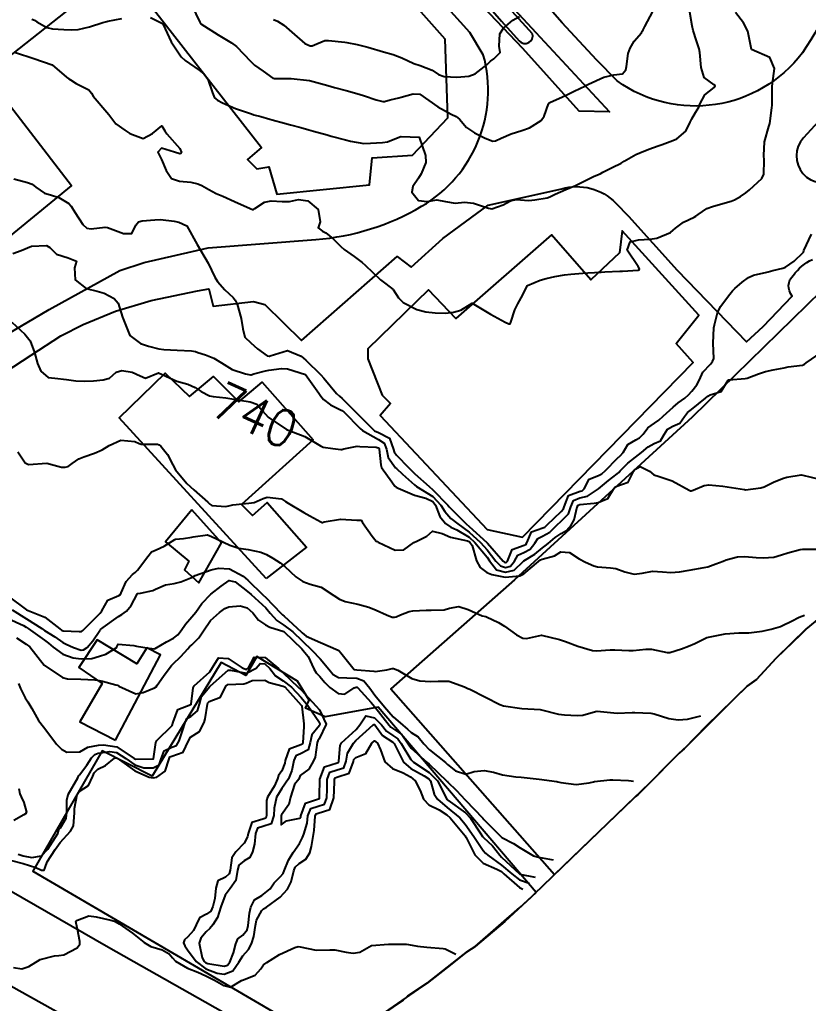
# Model space of a CAD drawing. Header units: metres. Extents: x 318500 to 325275, y 7408834 to 7428799.
# Drawn here: x 320942.9 to 321028.7, y 7414640.2 to 7414747.2 of the extents above; entities that cross this region are included whole.
import ezdxf
from ezdxf.enums import TextEntityAlignment as Align

# ---------------------------------------------------------------- set-up
doc = ezdxf.new("R2010")
doc.units = ezdxf.units.M
doc.header["$MEASUREMENT"] = 0
for name, color, linetype in [('Area', 45, 'Continuous'), ('Canteiro', 45, 'Continuous'), ('Cemitério', 206, 'Continuous'), ('Cotas', 45, 'Continuous'), ('Curvas de Nivel 1m', 11, 'Continuous'), ('Curvas de Nivel 5m', 15, 'Continuous'), ('Edificações', 30, 'Continuous'), ('Vias Primárias', 230, 'Continuous')]:
    doc.layers.add(name, color=color, linetype=linetype)
doc.styles.add('Style-STANDARD', font='STANDARD.shx')

msp = doc.modelspace()

# ---------------------------------------------------------------- linework, layer by layer
at = {"layer": 'Area'}
msp.add_lwpolyline([(321030.05, 7414682.29), (321028.41, 7414680.92), (321025.19, 7414677.78), (321023.05, 7414675.47), (321022.03, 7414674.73), (321017.58, 7414670.38), (321015.19, 7414667.91), (321014.66, 7414667.48), (321010.15, 7414662.91), (321009.86, 7414662.69), (321006.83, 7414659.8), (320998.85, 7414652.06), (320998.49, 7414651.74), (320995.67, 7414649.12), (320992.44, 7414646.4), (320991.36, 7414645.69), (320989.73, 7414644.39), (320987.24, 7414642.42), (320985.11, 7414641), (320984.61, 7414640.58), (320977.08, 7414635.44)], dxfattribs=at)
at = {"layer": 'Canteiro'}
msp.add_lwpolyline([(320998.68, 7414745.72), (320993.91, 7414751, 0.876414), (320992.66, 7414750.15), (320995.3, 7414747.09), (320997.25, 7414744.93, 0.790472), (320998.68, 7414745.72, -2.65688)], format="xyb", dxfattribs=at)
at = {"layer": 'Cemitério'}
for points in [[(321030.09, 7414717.71), (321016.04, 7414703.99), (320996.72, 7414686.31), (320983.28, 7414674.45), (321001.08, 7414654.23), (321005, 7414658.03), (321011.48, 7414664.25), (321014.35, 7414667.17), (321015.56, 7414668.29), (321020.99, 7414673.71), (321022.03, 7414674.73), (321023.05, 7414675.47), (321025.19, 7414677.78), (321027.93, 7414680.44), (321028.68, 7414681.14)], [(320999.07, 7414652.27), (320981.89, 7414672.43), (320976.13, 7414671.41), (320974, 7414672.35), (320974.4, 7414673.22), (320973.13, 7414675.27), (320968.71, 7414677.95), (320967.51, 7414675.9), (320964.82, 7414677.32), (320957.32, 7414664.94), (320951.88, 7414667.7), (320944.37, 7414654.6), (320977.08, 7414635.44), (320983.09, 7414639.54), (320987.24, 7414642.42), (320991.66, 7414645.89), (320992.44, 7414646.4), (320997.3, 7414650.64), (320999.07, 7414652.27)]]:
    msp.add_lwpolyline(points, dxfattribs=at)
at = {"layer": 'Curvas de Nivel 1m', "flags": 128}
for points, elevation in [([(320942.48, 7414743.66), (320944.47, 7414743.03), (320946.46, 7414742.34), (320948.02, 7414740.98), (320948.27, 7414740.8), (320948.44, 7414740.7), (320949.08, 7414740.31), (320950.43, 7414739.61), (320950.72, 7414739.25), (320950.9, 7414738.94), (320952.39, 7414737.19), (320952.61, 7414736.92), (320953.38, 7414735.91), (320954.36, 7414735.21), (320954.92, 7414734.88), (320956.35, 7414734.32), (320957.37, 7414734.85), (320958.38, 7414735.71), (320958.71, 7414735.17), (320958.91, 7414734.83), (320960.35, 7414733.22), (320960.53, 7414732.81), (320960.46, 7414732.69), (320960.34, 7414732.65), (320959.75, 7414732.82), (320958.35, 7414733.27), (320957.96, 7414732.85), (320958.33, 7414732.02), (320958.86, 7414730.83), (320959.43, 7414729.96), (320960.3, 7414729.69), (320961.55, 7414729.55), (320962.3, 7414729.38), (320962.72, 7414729.21), (320963.49, 7414728.77), (320964.28, 7414728.35), (320965, 7414728.03), (320966.27, 7414727.48), (320968, 7414726.71), (320968.26, 7414726.6), (320968.36, 7414726.61), (320968.51, 7414726.71), (320969.56, 7414727.4), (320970.27, 7414727.53), (320971.48, 7414727.45), (320972.27, 7414727.48), (320973.25, 7414727.67), (320974.27, 7414727.53), (320975.37, 7414726.61), (320975.59, 7414725.26), (320975.38, 7414724.61), (320975.87, 7414724.25), (320976.22, 7414724.06), (320977.03, 7414723.4), (320977.86, 7414722.58), (320978.21, 7414722.26), (320979.28, 7414721.47), (320980.18, 7414720.83), (320980.51, 7414720.54), (320982.16, 7414718.94), (320982.74, 7414718.51), (320983.54, 7414717.89), (320984.13, 7414716.97), (320984.61, 7414716.49), (320986.12, 7414715.71), (320987.1, 7414715.47), (320988.11, 7414715.35), (320989.23, 7414715.31), (320990.11, 7414715.41), (320990.89, 7414715.63), (320992.13, 7414716.39), (320994.11, 7414715.2), (320995.73, 7414714.34), (320996.1, 7414714.17), (320996.25, 7414714.17), (320996.35, 7414714.33), (320996.78, 7414715.66), (320997.1, 7414716.32), (320997.47, 7414716.98), (320998.15, 7414718.31), (320999.53, 7414718.92), (321000.16, 7414719.1), (321001.11, 7414719.32), (321002.17, 7414719.48), (321002.86, 7414719.55), (321004.17, 7414719.67), (321004.69, 7414719.71), (321006.17, 7414719.79), (321006.56, 7414719.81), (321008.18, 7414719.87), (321008.46, 7414719.88), (321010.18, 7414720.01), (321010.28, 7414720.04), (321010.31, 7414720.15), (321010.18, 7414720.39), (321009, 7414722.16), (321009.3, 7414723.08), (321010.22, 7414723.28), (321011.44, 7414723.35), (321012.22, 7414723.48), (321013.68, 7414724.1), (321014, 7414724.33), (321014.24, 7414724.55), (321015.1, 7414725.23), (321016.26, 7414725.77), (321016.45, 7414725.87), (321016.69, 7414726.06), (321017.63, 7414726.69), (321018.27, 7414726.93), (321019.14, 7414727.16), (321020.28, 7414727.51), (321020.64, 7414727.65), (321021.29, 7414728), (321021.89, 7414728.4), (321022.3, 7414728.74), (321023.61, 7414729.97), (321023.83, 7414730.45), (321023.89, 7414731.97), (321023.85, 7414732.46), (321023.91, 7414733.97), (321024.39, 7414735.62), (321024.49, 7414735.96), (321024.72, 7414737.65), (321024.74, 7414737.96), (321024.76, 7414739.65), (321024.75, 7414739.96), (321024.8, 7414740.31), (321025, 7414741.95), (321024.49, 7414743.13), (321022.5, 7414743.99), (321022.12, 7414745.99), (321021.62, 7414746.92), (321020.75, 7414748.01)], 737), ([(320944.24, 7414747.32), (320944.52, 7414747.18), (320944.78, 7414747.03), (320945.88, 7414746.38), (320946.51, 7414746.25), (320947.71, 7414746.18), (320948.51, 7414746.14), (320949.3, 7414746.18), (320950.52, 7414746.46), (320951.97, 7414746.93), (320952.39, 7414747.06), (320952.52, 7414747.09), (320954.04, 7414747.39)], 736), ([(320957.16, 7414747.49), (320958.46, 7414746.84), (320958.5, 7414746.81), (320958.53, 7414746.74), (320959.39, 7414744.83), (320960.48, 7414743.22), (320960.91, 7414742.81), (320962.46, 7414741.75), (320962.99, 7414741.32), (320963.37, 7414740.78), (320963.9, 7414739.29), (320964.11, 7414738.76), (320964.42, 7414738.49), (320964.97, 7414738.19), (320966.4, 7414737.57), (320968.12, 7414736.99), (320968.39, 7414736.91), (320969.15, 7414736.7), (320970.13, 7414736.43), (320970.39, 7414736.36), (320971.72, 7414735.99), (320972.38, 7414735.81), (320973.51, 7414735.5), (320974.38, 7414735.27), (320974.89, 7414735.13), (320976.37, 7414734.71), (320976.46, 7414734.68), (320976.8, 7414734.59), (320978.36, 7414734.18), (320978.9, 7414734.03), (320980.36, 7414733.77), (320981.08, 7414733.82), (320982.36, 7414733.9), (320982.92, 7414733.95), (320984.27, 7414734.49), (320984.37, 7414734.53), (320984.42, 7414734.54), (320986.37, 7414734.47), (320987.05, 7414732.46), (320987.08, 7414731.71), (320986.58, 7414730.47), (320986.31, 7414730.01), (320985.69, 7414729.09), (320985.57, 7414728.48), (320986.28, 7414727.59), (320987.25, 7414727.48), (320988.28, 7414727.65), (320989.24, 7414727.46), (320990.27, 7414727.28), (320991.28, 7414727.39), (320992.27, 7414727.27), (320993.9, 7414726.73), (320994.26, 7414726.68), (320995.51, 7414727.1), (320996.28, 7414727.54), (320996.91, 7414727.69), (320998.28, 7414727.59), (320998.94, 7414727.64), (321000.28, 7414727.87), (321000.59, 7414727.97), (321001.16, 7414728.27), (321002.3, 7414728.77), (321003.35, 7414729.19), (321004.3, 7414729.67), (321005.39, 7414730.21), (321006.03, 7414730.49), (321006.32, 7414730.64), (321007.34, 7414731.17), (321008.33, 7414731.65), (321008.66, 7414731.84), (321009.16, 7414732.16), (321009.92, 7414732.58), (321010.35, 7414732.77), (321011.33, 7414733.16), (321012.36, 7414733.53), (321012.79, 7414733.68), (321013.94, 7414734.1), (321014.37, 7414734.29), (321015.35, 7414735.11), (321015.84, 7414736.08), (321016, 7414736.47), (321016.41, 7414737.15), (321016.77, 7414737.71), (321016.9, 7414738.06), (321017.41, 7414739.08), (321018.45, 7414739.88), (321018.53, 7414739.95), (321018.56, 7414740.04), (321018.52, 7414740.11), (321018.45, 7414740.16), (321017.37, 7414740.97), (321017.02, 7414742.06), (321016.88, 7414743.68), (321016.8, 7414744.07), (321016.51, 7414744.94), (321016.15, 7414746.07), (321016.04, 7414746.57), (321015.8, 7414748.08)], 736), ([(320970.54, 7414747.28), (320970.95, 7414747.09), (320971.66, 7414746.66), (320972.52, 7414745.89), (320973.92, 7414744.64), (320974.5, 7414744.41), (320974.72, 7414744.41), (320975.24, 7414744.62), (320976.12, 7414744.99), (320976.51, 7414744.98), (320978.29, 7414744.79), (320978.5, 7414744.77), (320979.62, 7414744.56), (320980.5, 7414744.33), (320980.8, 7414744.24), (320982.49, 7414743.76), (320983.52, 7414743.47), (320984.48, 7414743.1), (320985.8, 7414742.48), (320986.47, 7414742.26), (320987.78, 7414741.76), (320988.46, 7414741.3), (320989.08, 7414741.05), (320990.46, 7414741.01), (320991.77, 7414741.09), (320992.46, 7414741.36), (320993.77, 7414742.37), (320994.12, 7414742.72), (320994.48, 7414742.97), (320995.18, 7414743.66), (320995.08, 7414744.35), (320995.15, 7414745.72), (320995.54, 7414746.34), (320996.54, 7414747.18), (320997.28, 7414747.59)], 734), ([(320942.29, 7414729.92), (320943.79, 7414729.53), (320944.28, 7414729.35), (320944.67, 7414729.02), (320945.62, 7414728.36), (320946.27, 7414728.2), (320947.19, 7414727.91), (320948.26, 7414727.23), (320948.52, 7414726.97), (320948.93, 7414726.29), (320949.8, 7414724.95), (320950.22, 7414724.58), (320950.69, 7414724.48), (320952.23, 7414724.68), (320952.49, 7414724.65), (320954.22, 7414724), (320955.13, 7414723.97), (320955.57, 7414724.88), (320955.84, 7414725.27), (320956.24, 7414725.37), (320957.61, 7414725.48), (320958.24, 7414725.51), (320959.71, 7414725.34), (320960.24, 7414725.23), (320961.1, 7414724.8), (320962.21, 7414722.79), (320963.42, 7414720.77), (320964.16, 7414719.22), (320964.44, 7414718.76), (320965.25, 7414717.85), (320966.13, 7414717.02), (320966.36, 7414716.73), (320966.57, 7414716.28), (320967.01, 7414714.72), (320967.18, 7414713.62), (320967.42, 7414712.72), (320968.06, 7414712.07), (320968.8, 7414711.44), (320969.84, 7414710.68), (320970.05, 7414710.65), (320970.08, 7414710.65), (320970.15, 7414710.68), (320972.06, 7414711.25), (320973.53, 7414710.64), (320974.04, 7414710.21), (320975.69, 7414708.6), (320976.01, 7414708.23), (320977.39, 7414706.58), (320977.69, 7414706.28), (320977.98, 7414706.04), (320979.49, 7414704.55), (320979.96, 7414704.06), (320981.52, 7414702.53), (320981.94, 7414702.32), (320983.14, 7414701.71), (320983.58, 7414700.5), (320983.64, 7414700.23), (320983.9, 7414699.86), (320985.24, 7414698.48), (320985.88, 7414697.85), (320987.46, 7414696.45), (320987.85, 7414696.09), (320989.5, 7414694.41), (320989.64, 7414694.23), (320989.83, 7414694.01), (320991.47, 7414692.39), (320991.81, 7414692.09), (320993.71, 7414690.36), (320993.78, 7414690.29), (320995.5, 7414688.33), (320995.63, 7414688.21), (320995.75, 7414688.18), (320995.87, 7414688.21), (320995.96, 7414688.33), (320996.49, 7414689.6), (320997.78, 7414690.06), (320997.96, 7414690.13), (320998.06, 7414690.31), (320998.58, 7414691.52), (320999.8, 7414691.95), (321000.04, 7414692.04), (321000.29, 7414692.27), (321001.82, 7414693.74), (321002.07, 7414694.01), (321002.14, 7414694.25), (321002.61, 7414695.48), (321003.86, 7414695.95), (321004.09, 7414696), (321004.31, 7414696.22), (321004.84, 7414697.25), (321005.88, 7414697.66), (321006.24, 7414697.84), (321006.61, 7414698.19), (321007.9, 7414699.52), (321008.24, 7414699.83), (321008.53, 7414700.16), (321009.05, 7414701.04), (321009.93, 7414701.52), (321010.34, 7414701.74), (321010.72, 7414702.14), (321011.23, 7414702.85), (321011.96, 7414703.33), (321012.41, 7414703.67), (321012.89, 7414704.11), (321013.98, 7414705.1), (321014.52, 7414705.55), (321015.26, 7414706.08), (321015.65, 7414706.42), (321016, 7414706.82), (321016.55, 7414707.52), (321016.86, 7414708.06), (321017.2, 7414708.88), (321018.05, 7414709.78), (321018.17, 7414709.91), (321018.26, 7414710.04), (321018.4, 7414710.38), (321018.32, 7414712.04), (321018.42, 7414713.71), (321018.48, 7414714.03), (321018.79, 7414715.36), (321019.12, 7414716.03), (321020.14, 7414717.38), (321020.42, 7414717.73), (321020.68, 7414718), (321021.47, 7414718.69), (321022.17, 7414719.21), (321022.71, 7414719.44), (321024.18, 7414719.79), (321024.31, 7414719.83), (321024.82, 7414719.95), (321025.91, 7414720.21), (321026.19, 7414720.32), (321027.13, 7414720.99), (321028.11, 7414721.91), (321028.15, 7414721.97), (321028.21, 7414722.15), (321029.02, 7414723.9)], 738), ([(320942.19, 7414721.79), (320943.08, 7414722.15), (320944.2, 7414722.6), (320945.86, 7414722.67), (320946.19, 7414722.45), (320946.93, 7414721.73), (320948.18, 7414721.33), (320949.1, 7414720.96), (320948.9, 7414720.23), (320948.95, 7414718.96), (320950.14, 7414717.99), (320951.35, 7414717.72), (320952.13, 7414717.48), (320953.21, 7414716.9), (320953.63, 7414716.41), (320954.1, 7414714.89), (320954.89, 7414712.88), (320956.06, 7414712.02), (320956.92, 7414711.72), (320958.06, 7414711.45), (320958.6, 7414711.37), (320960.05, 7414711.3), (320961.62, 7414711.23), (320962.05, 7414711.14), (320962.31, 7414711.04), (320963.13, 7414710.77), (320964.05, 7414710.43), (320964.88, 7414709.9), (320966.03, 7414709.2), (320967.47, 7414708.72), (320968.02, 7414708.61), (320968.11, 7414708.62), (320968.37, 7414708.7), (320969.66, 7414709.05), (320970.03, 7414709.1), (320971.4, 7414709.29), (320972.03, 7414709.27), (320974.02, 7414708.63), (320975.47, 7414706.61), (320975.68, 7414706.3), (320975.98, 7414705.93), (320976.73, 7414705.34), (320977.97, 7414704.73), (320978.19, 7414704.57), (320979.94, 7414702.76), (320980.2, 7414702.55), (320981.93, 7414701.58), (320982.57, 7414701.16), (320982.8, 7414700.51), (320983.01, 7414699.61), (320983.8, 7414698.49), (320983.89, 7414698.4), (320984.57, 7414697.79), (320985.86, 7414696.62), (320986.08, 7414696.47), (320987.84, 7414695.37), (320988.73, 7414694.43), (320989.14, 7414693.74), (320989.82, 7414692.98), (320990.57, 7414692.4), (320991.8, 7414691.48), (320993.03, 7414690.37), (320993.77, 7414689.55), (320994.71, 7414688.35), (320995.21, 7414687.81), (320995.74, 7414687.66), (320996.29, 7414687.78), (320996.73, 7414688.32), (320997.1, 7414688.98), (320997.76, 7414689.29), (320998.44, 7414689.63), (320998.95, 7414690.29), (320999.27, 7414690.81), (320999.79, 7414691.07), (321000.57, 7414691.5), (321001.34, 7414692.26), (321001.81, 7414692.69), (321002.59, 7414693.47), (321002.84, 7414694.24), (321003.13, 7414694.95), (321003.84, 7414695.22), (321004.67, 7414695.4), (321005.86, 7414696.2), (321006.94, 7414697.12), (321007.89, 7414697.85), (321008.07, 7414697.99), (321008.23, 7414698.17), (321009.05, 7414699.01), (321009.9, 7414699.65), (321010.53, 7414700.14), (321011.26, 7414700.79), (321011.93, 7414701.13), (321012.6, 7414701.44), (321012.99, 7414702.1), (321013.36, 7414702.68), (321013.95, 7414703.02), (321014.7, 7414703.34), (321015.2, 7414704.08), (321015.53, 7414704.52), (321015.98, 7414704.84), (321017.49, 7414706.05), (321017.74, 7414706.3), (321018, 7414706.44), (321019.22, 7414706.8), (321019.97, 7414708.01), (321019.99, 7414708.05), (321020.02, 7414708.06), (321021.8, 7414708.21), (321022.02, 7414708.26), (321023.28, 7414708.72), (321024.04, 7414708.96), (321024.84, 7414709.15), (321026.04, 7414709.38), (321026.49, 7414709.48), (321028.05, 7414709.66), (321028.24, 7414709.72), (321028.46, 7414709.9), (321030.06, 7414711.05)], 739), ([(320942.72, 7414700.22), (320943.53, 7414699.03), (320943.88, 7414698.85), (320945.88, 7414699), (320947.47, 7414698.57), (320947.88, 7414698.56), (320948.21, 7414698.64), (320948.62, 7414698.96), (320949.36, 7414699.48), (320949.89, 7414699.67), (320951.05, 7414700.08), (320951.91, 7414700.46), (320952.67, 7414700.91), (320953.92, 7414701.49), (320955.43, 7414701.36), (320955.91, 7414701.13), (320956.13, 7414701.08), (320957.91, 7414701.05), (320958.08, 7414701), (320958.26, 7414700.83), (320959, 7414699.92), (320959.59, 7414698.81), (320959.88, 7414698.26), (320961.09, 7414696.8), (320961.85, 7414696.08), (320963.4, 7414694.77), (320963.62, 7414694.55), (320963.83, 7414694.38), (320965.36, 7414694.28), (320965.83, 7414694.39), (320966.1, 7414694.45), (320967.83, 7414694.64), (320968.44, 7414694.7), (320969.39, 7414695.14), (320969.84, 7414695.29), (320971.38, 7414695.11), (320971.83, 7414694.84), (320972.11, 7414694.65), (320973.82, 7414693.63), (320974.47, 7414693.27), (320975.68, 7414692.6), (320975.81, 7414692.55), (320975.86, 7414692.55), (320976.04, 7414692.6), (320977.81, 7414692.89), (320979.57, 7414692.79), (320979.81, 7414692.8), (320980.04, 7414692.78), (320980.22, 7414692.54), (320981.27, 7414691.05), (320981.7, 7414690.52), (320981.78, 7414690.46), (320981.91, 7414690.39), (320983.77, 7414689.52), (320984.69, 7414689.56), (320985.78, 7414690.36), (320985.85, 7414690.4), (320986.04, 7414690.47), (320987.19, 7414691.05), (320987.8, 7414691.6), (320988.85, 7414691.36), (320989.79, 7414690.95), (320991.61, 7414690.56), (320991.78, 7414690.48), (320991.88, 7414690.39), (320992.12, 7414690.04), (320992.6, 7414688.38), (320993, 7414687.63), (320993.74, 7414687.1), (320994.25, 7414686.87), (320995.73, 7414686.61), (320997.3, 7414686.75), (320997.74, 7414686.95), (320999.33, 7414688.29), (320999.57, 7414688.47), (320999.75, 7414688.55), (321001.09, 7414688.93), (321001.77, 7414689.36), (321002.72, 7414689.29), (321003.76, 7414688.59), (321004.44, 7414688.22), (321005.35, 7414687.81), (321005.75, 7414687.72), (321007.18, 7414687.62), (321007.74, 7414687.52), (321008.72, 7414687.19), (321009.74, 7414686.91), (321010.62, 7414687.01), (321011.74, 7414687.23), (321012.81, 7414687.17), (321013.74, 7414687.1), (321014.66, 7414687.17), (321015.74, 7414687.37), (321017.34, 7414687.64), (321017.75, 7414687.72), (321018.62, 7414688.03), (321019.43, 7414688.34), (321019.76, 7414688.46), (321020.97, 7414688.79), (321021.76, 7414688.84), (321023.01, 7414688.73), (321023.76, 7414688.68), (321024.93, 7414688.77), (321025.77, 7414689.01), (321026.45, 7414689.24), (321027.78, 7414689.6), (321028.05, 7414689.63), (321029.78, 7414689.64)], 741), ([(320941.69, 7414684.53), (320943.67, 7414683.02), (320945.66, 7414682.25), (320947.31, 7414680.97), (320947.49, 7414680.83), (320947.64, 7414680.77), (320949.39, 7414680.68), (320949.65, 7414680.68), (320949.8, 7414680.79), (320949.93, 7414680.94), (320951.67, 7414682.67), (320951.85, 7414682.92), (320952.52, 7414684.08), (320953.7, 7414684.6), (320953.88, 7414684.71), (320953.97, 7414684.89), (320954.49, 7414686.11), (320955.2, 7414686.88), (320955.5, 7414687.1), (320955.73, 7414687.34), (320956.87, 7414688.85), (320957.26, 7414689.34), (320957.76, 7414689.58), (320958.65, 7414689.95), (320959.78, 7414690.68), (320959.87, 7414690.71), (320960.73, 7414690.8), (320961.63, 7414690.94), (320961.78, 7414690.98), (320963.36, 7414691.2), (320963.78, 7414691.03), (320964.33, 7414690.75), (320965.77, 7414690.06), (320966.75, 7414689.73), (320967.76, 7414689.61), (320969.13, 7414689.32), (320969.76, 7414689.07), (320970.47, 7414688.67), (320971.24, 7414688.15), (320971.74, 7414687.74), (320972.97, 7414686.64), (320973.72, 7414686.12), (320974.5, 7414685.84), (320975.71, 7414685.49), (320977.08, 7414684.58), (320977.69, 7414684.19), (320978.31, 7414683.95), (320979.69, 7414683.65), (320980.9, 7414683.31), (320981.68, 7414683.01), (320982.82, 7414682.5), (320983.43, 7414682.25), (320983.67, 7414682.24), (320983.86, 7414682.29), (320984.33, 7414682.48), (320985.28, 7414682.87), (320985.68, 7414682.92), (320987.14, 7414682.99), (320987.68, 7414682.99), (320989.07, 7414683.02), (320989.68, 7414683.22), (320990.68, 7414683.4), (320991.68, 7414683.07), (320993.22, 7414682.37), (320993.6, 7414682.3), (320993.67, 7414682.27), (320995, 7414681.67), (320995.66, 7414681.26), (320996.95, 7414680.32), (320997.64, 7414679.96), (320998.02, 7414679.93), (320999.65, 7414680.28), (321001.64, 7414679.8), (321002.29, 7414679.59), (321003.63, 7414679.1), (321005.23, 7414678.61), (321005.63, 7414678.57), (321007.12, 7414678.68), (321007.63, 7414678.67), (321009.17, 7414678.61), (321009.63, 7414678.62), (321011.01, 7414678.75), (321011.63, 7414678.76), (321013.33, 7414678.39), (321013.62, 7414678.39), (321014.89, 7414678.81), (321015.64, 7414679.08), (321016.34, 7414679.36), (321017.65, 7414680.04), (321019.65, 7414680.44), (321021.13, 7414680.52), (321021.66, 7414680.52), (321022.22, 7414680.55), (321023.66, 7414680.73), (321024.63, 7414680.92), (321025.66, 7414681.22), (321027.07, 7414681.92), (321027.45, 7414682.14), (321027.67, 7414682.24), (321028.25, 7414682.47)], 742), ([(320942.12, 7414683.04), (320943.66, 7414682.07), (320945.32, 7414681), (320945.64, 7414680.8), (320946.74, 7414680.09), (320947.63, 7414679.5), (320947.98, 7414679.31), (320948.77, 7414678.95), (320949.62, 7414678.66), (320949.88, 7414678.67), (320950.26, 7414678.93), (320950.88, 7414679.68), (320951.65, 7414680.8), (320951.7, 7414680.87), (320951.74, 7414680.92), (320953.66, 7414682.33), (320954.02, 7414682.54), (320954.53, 7414682.88), (320955.06, 7414683.5), (320955.7, 7414684.75), (320955.74, 7414684.82), (320956.05, 7414684.86), (320957.4, 7414685.15), (320957.71, 7414685.27), (320958.79, 7414685.75), (320959.72, 7414685.92), (320960.44, 7414686.08), (320961.73, 7414686.59), (320961.84, 7414686.68), (320962.01, 7414686.79), (320963.74, 7414687.4), (320964.56, 7414687.57), (320965.74, 7414687.5), (320967.23, 7414686.71), (320967.72, 7414686.28), (320969.37, 7414684.68), (320969.7, 7414684.37), (320971.34, 7414682.66), (320971.51, 7414682.49), (320971.67, 7414682.35), (320973.53, 7414680.63), (320973.65, 7414680.52), (320974.09, 7414680.18), (320975.63, 7414679.48), (320977.55, 7414678.64), (320977.62, 7414678.61), (320977.67, 7414678.57), (320977.83, 7414678.36), (320979.31, 7414676.55), (320979.59, 7414676.5), (320981.42, 7414676.35), (320981.59, 7414676.34), (320982.85, 7414676.5), (320983.43, 7414676.66), (320983.59, 7414676.67), (320984.06, 7414676.49), (320985.58, 7414675.58), (320986.45, 7414675.33), (320987.58, 7414675.24), (320988.44, 7414675.29), (320989.58, 7414675.26), (320991.3, 7414674.66), (320991.57, 7414674.53), (320991.67, 7414674.48), (320991.86, 7414674.39), (320993.56, 7414673.52), (320995.14, 7414672.74), (320995.54, 7414672.61), (320997.54, 7414672.31), (320999.54, 7414672.19), (320999.65, 7414672.17), (321001.53, 7414671.7), (321002.15, 7414671.62), (321003.53, 7414671.53), (321004.17, 7414671.58), (321005.54, 7414671.99), (321005.72, 7414672.01), (321007.53, 7414671.83), (321007.89, 7414671.81), (321009.54, 7414671.85), (321009.83, 7414671.85), (321011.54, 7414671.81), (321011.92, 7414671.73), (321013.53, 7414671.23), (321014.53, 7414671.08), (321015.53, 7414671.14), (321016.98, 7414671.49)], 743), ([(320941.66, 7414682.11), (320943.33, 7414681.34), (320943.64, 7414681.17), (320943.86, 7414681.02), (320945.63, 7414679.72), (320946.05, 7414679.42), (320946.56, 7414678.99), (320947.61, 7414678.21), (320948.73, 7414677.83), (320949.6, 7414677.69), (320950.78, 7414677.75), (320951.61, 7414677.99), (320952.31, 7414678.21), (320953.41, 7414678.89), (320953.49, 7414679.03), (320953.63, 7414679.3), (320955.35, 7414679.14), (320955.62, 7414679.07), (320957.01, 7414678.85), (320957.62, 7414678.81), (320957.64, 7414678.82), (320957.67, 7414678.84), (320958.88, 7414679.57), (320959.64, 7414679.94), (320960.13, 7414680.32), (320960.49, 7414680.8), (320960.96, 7414681.49), (320961.66, 7414682.26), (320962.08, 7414682.78), (320962.75, 7414683.71), (320963.7, 7414684.76), (320964.84, 7414685.62), (320965.72, 7414686.24), (320966.37, 7414686.08), (320967.71, 7414685.05), (320968.11, 7414684.7), (320969.68, 7414683.26), (320970.18, 7414682.67), (320970.88, 7414681.88), (320971.66, 7414681.37), (320972.61, 7414680.64), (320973.64, 7414679.67), (320974.74, 7414678.61), (320975.61, 7414677.69), (320976.54, 7414676.59), (320977.01, 7414676), (320977.58, 7414675.69), (320978.49, 7414675.65), (320979.58, 7414675.59), (320980.36, 7414675.32), (320980.99, 7414674.53), (320981.56, 7414673.74), (320982.6, 7414672.5), (320983.52, 7414671.41), (320984.59, 7414670.48), (320985.08, 7414670.05), (320985.5, 7414669.69), (320986.26, 7414669.22), (320986.89, 7414668.45), (320987.48, 7414667.82), (320989.23, 7414666.41), (320989.46, 7414666.22), (320990.33, 7414665.51), (320991.44, 7414665.17), (320992.36, 7414665.46), (320993.45, 7414665.54), (320994.43, 7414665.36), (320995.44, 7414665.1), (320996.87, 7414664.88), (320997.44, 7414664.84), (320999.07, 7414664.65), (320999.43, 7414664.6), (321001.33, 7414664.36), (321001.43, 7414664.34), (321001.77, 7414664.25), (321003.43, 7414664.04), (321004.86, 7414664.21), (321005.31, 7414664.32), (321005.43, 7414664.35), (321007.08, 7414664.53), (321007.44, 7414664.55), (321009.12, 7414664.47), (321009.43, 7414664.44), (321009.68, 7414664.39)], 744), ([(320942.8, 7414675.03), (320943, 7414674.47), (320943.54, 7414673.46), (320943.82, 7414673.02), (320944.23, 7414672.32), (320944.99, 7414671.01), (320945.5, 7414670.32), (320946.54, 7414668.98), (320946.93, 7414668.43), (320947.47, 7414667.89), (320948.05, 7414667.55), (320949.47, 7414667.6), (320950.32, 7414668.09), (320951.48, 7414668.31), (320952.05, 7414668.34), (320953.48, 7414668.12), (320955.39, 7414666.86), (320955.46, 7414666.82), (320955.52, 7414666.8), (320957.46, 7414666.82), (320957.73, 7414668.59), (320957.83, 7414668.83), (320959.51, 7414670.46), (320959.6, 7414670.81), (320960.14, 7414672.19), (320961.54, 7414672.73), (320961.57, 7414672.75), (320961.58, 7414672.78), (320961.8, 7414674.55), (320961.91, 7414674.78), (320963.59, 7414676.29), (320963.91, 7414676.76), (320964.55, 7414677.8), (320965.61, 7414677.76), (320967.11, 7414676.71), (320967.59, 7414676.56), (320967.8, 7414676.71), (320968.41, 7414677.9), (320969.61, 7414677.86), (320971.08, 7414676.66), (320971.34, 7414676.4), (320971.59, 7414676.19), (320973.22, 7414674.63), (320973.56, 7414674.28), (320975.12, 7414672.61), (320975.53, 7414672.15), (320976.26, 7414670.59), (320975.49, 7414668.99), (320975.33, 7414668.77), (320975.29, 7414668.6), (320975.05, 7414667.02), (320974.88, 7414666.61), (320974.35, 7414665.71), (320973.44, 7414665.03), (320973.33, 7414664.73), (320973.27, 7414664.62), (320972.82, 7414664.03), (320972.39, 7414662.64), (320972.2, 7414661.84), (320971.38, 7414660.73), (320971.37, 7414660.66), (320971.36, 7414659.65), (320971.94, 7414660.07), (320973.38, 7414660.37), (320973.48, 7414660.52), (320973.5, 7414660.62), (320973.99, 7414662.02), (320975.41, 7414662.47), (320975.51, 7414662.5), (320975.54, 7414662.6), (320975.54, 7414662.73), (320975.58, 7414664.6), (320976.08, 7414665.96), (320977.46, 7414666.39), (320977.59, 7414666.43), (320977.64, 7414666.57), (320977.78, 7414668.27), (320977.92, 7414668.56), (320979.5, 7414670.02), (320979.9, 7414670.54), (320980.57, 7414671.49), (320981.52, 7414671.29), (320982.27, 7414670.51), (320982.82, 7414669.82), (320983.5, 7414669.38), (320984.03, 7414669.02), (320984.42, 7414668.48), (320985.46, 7414666.75), (320985.76, 7414666.46), (320987.44, 7414665.35), (320988.35, 7414664.43), (320988.73, 7414663.73), (320989.39, 7414662.41), (320989.41, 7414662.39), (320989.49, 7414662.33), (320991.39, 7414660.96), (320991.95, 7414660.37), (320993.07, 7414658.65), (320993.26, 7414658.36), (320993.35, 7414658.25), (320994.34, 7414657.35), (320995.13, 7414656.33), (320995.33, 7414656.11), (320997.27, 7414654.3), (320997.3, 7414654.28), (320998.97, 7414653.96)], 746), ([(320942.75, 7414656.47), (320943.31, 7414656.28), (320944.24, 7414656.08), (320945.31, 7414656.26), (320946, 7414656.99), (320947.07, 7414658.7), (320947.16, 7414658.97), (320947.18, 7414659.15), (320947.36, 7414659.33), (320947.97, 7414660.36), (320948.07, 7414660.96), (320948.04, 7414662.32), (320948.2, 7414662.96), (320949.24, 7414664.76), (320949.33, 7414664.94), (320949.36, 7414665.01), (320949.43, 7414665.08), (320950.24, 7414666.14), (320950.73, 7414666.93), (320951.08, 7414667.31), (320951.47, 7414667.43), (320952.74, 7414667.63), (320953.47, 7414667.53), (320954.47, 7414666.87), (320955.45, 7414666.18), (320956.44, 7414665.85), (320957.45, 7414665.85), (320958.1, 7414666.18), (320958.32, 7414666.83), (320958.62, 7414667.68), (320959.48, 7414668.09), (320959.99, 7414668.29), (320960.27, 7414668.8), (320960.68, 7414669.97), (320960.91, 7414670.79), (320961.1, 7414671.2), (320961.52, 7414671.45), (320962.26, 7414672.05), (320962.47, 7414672.77), (320962.7, 7414673.62), (320963.57, 7414674.67), (320963.62, 7414674.71), (320963.66, 7414674.76), (320965.59, 7414676.47), (320965.84, 7414676.48), (320967.58, 7414676.14), (320968.64, 7414676.69), (320969.09, 7414677.2), (320969.6, 7414677.18), (320970.11, 7414676.67), (320970.76, 7414675.84), (320971.58, 7414675.33), (320972.47, 7414674.64), (320973.55, 7414673.49), (320974.27, 7414672.62), (320975.51, 7414670.79), (320975.58, 7414670.6), (320975.51, 7414670.45), (320974.68, 7414669.43), (320974.51, 7414668.61), (320974.28, 7414667.81), (320973.47, 7414667.38), (320972.94, 7414667.16), (320972.72, 7414666.63), (320972.53, 7414665.55), (320972.16, 7414664.64), (320971.42, 7414663.6), (320970.85, 7414662.66), (320970.59, 7414661.46), (320970.57, 7414660.66), (320970.27, 7414659.76), (320969.36, 7414659.46), (320968.78, 7414659.27), (320968.58, 7414658.69), (320968.47, 7414657.55), (320968.25, 7414656.69), (320967.94, 7414656.08), (320967.32, 7414655.74), (320966.75, 7414655.26), (320966.62, 7414654.71), (320966.42, 7414653.58), (320965.83, 7414652.72), (320965.26, 7414651.99), (320964.8, 7414650.74), (320964.42, 7414649.55), (320963.94, 7414648.75), (320963.6, 7414648.37), (320963.21, 7414648.02), (320962.64, 7414647.33), (320962.46, 7414646.77), (320962.76, 7414645.18), (320962.99, 7414644.76), (320963.17, 7414644.62), (320963.38, 7414644.55), (320965.16, 7414644.28), (320965.52, 7414644.37), (320965.76, 7414644.72), (320966.19, 7414645.73), (320966.43, 7414646.71), (320966.65, 7414647.26), (320967.2, 7414647.64), (320967.68, 7414648.23), (320967.77, 7414648.69), (320967.91, 7414650.02), (320968.06, 7414650.69), (320968.47, 7414651.48), (320969.26, 7414651.95), (320970.16, 7414652.67), (320970.6, 7414653.34), (320971.29, 7414654.01), (320971.58, 7414654.36), (320971.69, 7414654.64), (320972.15, 7414655.8), (320972.66, 7414656.63), (320973.34, 7414657.63), (320973.69, 7414658.27), (320973.81, 7414658.62), (320974.17, 7414659.81), (320974.27, 7414660.61), (320974.57, 7414661.43), (320975.4, 7414661.69), (320976.08, 7414661.91), (320976.32, 7414662.59), (320976.35, 7414663.51), (320976.37, 7414664.59), (320976.66, 7414665.37), (320977.45, 7414665.62), (320978.16, 7414665.84), (320978.43, 7414666.56), (320978.59, 7414667.43), (320979.21, 7414668.54), (320979.49, 7414668.83), (320981.38, 7414670.52), (320981.45, 7414670.58), (320981.51, 7414670.57), (320981.55, 7414670.52), (320982.36, 7414669.36), (320983.49, 7414668.63), (320983.58, 7414668.57), (320983.64, 7414668.49), (320983.78, 7414668.19), (320984.65, 7414666.47), (320985.45, 7414665.77), (320986.91, 7414664.97), (320987.43, 7414664.65), (320987.6, 7414664.44), (320987.99, 7414663), (320988.35, 7414662.43), (320989.4, 7414661.54), (320990.77, 7414660.39), (320991.37, 7414659.72), (320992.31, 7414658.37), (320993.34, 7414656.87), (320993.56, 7414656.58), (320993.83, 7414656.35), (320995.31, 7414655.26), (320996.43, 7414654.31), (320997.29, 7414653.67), (320998.31, 7414653.31)], 747), ([(320942.02, 7414655.75), (320943.3, 7414655.43), (320944.69, 7414655.01), (320945.3, 7414654.72), (320945.59, 7414654.7), (320945.7, 7414654.99), (320945.92, 7414655.61), (320946.77, 7414656.98), (320947.34, 7414657.73), (320948.46, 7414658.95), (320948.76, 7414659.55), (320948.88, 7414660.95), (320948.9, 7414661.44), (320949.17, 7414662.94), (320949.41, 7414663.28), (320950.41, 7414663.94), (320950.87, 7414664.93), (320951.04, 7414665.32), (320951.44, 7414665.69), (320952.26, 7414666.09), (320953.25, 7414666.89), (320953.4, 7414666.95), (320953.46, 7414666.94), (320953.54, 7414666.89), (320955.44, 7414665.53), (320957.01, 7414664.84), (320957.43, 7414664.75), (320957.83, 7414664.83), (320958.76, 7414665.5), (320959.17, 7414666.81), (320959.24, 7414667.03), (320959.46, 7414667.13), (320960.71, 7414667.55), (320961.29, 7414668.78), (320961.49, 7414669.19), (320962.47, 7414669.8), (320963, 7414670.77), (320963.11, 7414671.17), (320963.34, 7414672.76), (320963.38, 7414672.92), (320963.54, 7414673.05), (320964.77, 7414673.52), (320965.36, 7414674.73), (320965.57, 7414674.93), (320967.31, 7414674.98), (320967.57, 7414675.05), (320968.22, 7414675.34), (320969.58, 7414675.37), (320970.05, 7414675.14), (320971.57, 7414674.75), (320971.74, 7414674.65), (320973.54, 7414672.66), (320973.57, 7414672.63), (320973.6, 7414672.57), (320973.84, 7414670.62), (320973.81, 7414670.31), (320973.73, 7414668.62), (320973.68, 7414668.43), (320973.49, 7414668.34), (320972.23, 7414667.89), (320971.78, 7414666.65), (320971.74, 7414666.36), (320971.44, 7414665.53), (320971.07, 7414665.02), (320970.96, 7414664.66), (320970.65, 7414663.88), (320969.89, 7414662.67), (320969.78, 7414662.3), (320969.78, 7414660.67), (320969.68, 7414660.37), (320969.37, 7414660.27), (320968.16, 7414659.9), (320967.77, 7414658.7), (320967.71, 7414658.33), (320967.34, 7414657.66), (320966.42, 7414656.71), (320965.99, 7414656.04), (320965.8, 7414654.72), (320965.71, 7414654.31), (320965.29, 7414653.95), (320964.48, 7414653.54), (320964.25, 7414652.75), (320964.13, 7414651.62), (320963.92, 7414650.75), (320963.72, 7414650.27), (320963.24, 7414649.91), (320962.47, 7414649.53), (320962.1, 7414648.77), (320961.83, 7414648.16), (320961.2, 7414647.45), (320960.84, 7414647.14), (320960.75, 7414646.79), (320960.88, 7414646.48), (320961.18, 7414646.03), (320962.11, 7414644.77), (320963.16, 7414643.98), (320964.39, 7414643.51), (320965.15, 7414643.41), (320966.12, 7414643.75), (320966.75, 7414644.71), (320967.18, 7414645.41), (320967.79, 7414646.08), (320968.12, 7414646.69), (320968.39, 7414647.5), (320968.56, 7414648.69), (320968.66, 7414649.26), (320969.24, 7414650.33), (320969.43, 7414650.5), (320969.76, 7414650.67), (320971.26, 7414651.79), (320972.03, 7414652.64), (320972.46, 7414653.45), (320972.74, 7414654.63), (320972.89, 7414655.04), (320973.31, 7414655.45), (320974.04, 7414655.9), (320974.48, 7414656.61), (320974.67, 7414657.28), (320974.89, 7414658.6), (320974.94, 7414659.02), (320975.06, 7414660.6), (320975.15, 7414660.84), (320975.38, 7414660.91), (320976.65, 7414661.32), (320977.1, 7414662.57), (320977.15, 7414664.3), (320977.16, 7414664.57), (320977.23, 7414664.77), (320977.43, 7414664.84), (320978.74, 7414665.26), (320979.22, 7414666.54), (320979.26, 7414666.74), (320979.47, 7414666.96), (320980.58, 7414667.42), (320981.2, 7414668.52), (320981.49, 7414668.77), (320981.66, 7414668.68), (320981.82, 7414668.52), (320982.17, 7414667.82), (320982.64, 7414666.5), (320983.45, 7414665.77), (320984.62, 7414665.29), (320985.44, 7414664.86), (320985.94, 7414664.45), (320986.48, 7414663.39), (320986.82, 7414662.45), (320987.4, 7414661.83), (320988.55, 7414661.26), (320989.38, 7414660.72), (320989.72, 7414660.4), (320991.35, 7414658.46), (320991.4, 7414658.38), (320991.48, 7414658.25), (320992.4, 7414656.37), (320993.32, 7414655.47), (320994.81, 7414654.84), (320995.3, 7414654.56), (320995.58, 7414654.33), (320997.28, 7414652.84), (320997.64, 7414652.66)], 748), ([(320942.83, 7414663.61), (320942.96, 7414663.03), (320943.08, 7414662.71), (320943.39, 7414662.06), (320943.65, 7414661.02), (320943.57, 7414660.83), (320943.38, 7414660.74), (320942.29, 7414660.11)], 747), ([(320942.24, 7414644.12), (320943.15, 7414643.99), (320943.92, 7414644.25), (320945.16, 7414645), (320946.73, 7414645.41), (320947.17, 7414645.42), (320947.72, 7414645.51), (320949.18, 7414646.25), (320949.47, 7414646.65), (320949.48, 7414646.94), (320949.21, 7414648.31), (320949.05, 7414648.94), (320949.02, 7414649.14), (320949.23, 7414649.29), (320950.43, 7414649.73), (320951.23, 7414649.63), (320952.84, 7414649.28), (320953.22, 7414649.17), (320953.74, 7414648.88), (320955.21, 7414647.87), (320956.48, 7414646.85), (320957.19, 7414646.42), (320958.42, 7414646.06), (320959.18, 7414645.62), (320959.53, 7414645.16), (320959.88, 7414644.8), (320961.16, 7414644.05), (320962.31, 7414643.61), (320963.15, 7414643.23), (320964.11, 7414642.75), (320965.13, 7414642.17), (320965.86, 7414641.98), (320967.06, 7414642.7), (320967.11, 7414642.73), (320967.14, 7414642.75), (320968.55, 7414643.28), (320969.16, 7414643.98), (320969.43, 7414644.42), (320969.79, 7414644.67), (320971.18, 7414645.53), (320972.85, 7414646.29), (320973.19, 7414646.4), (320973.42, 7414646.38), (320975.18, 7414646.02), (320976.64, 7414646.03), (320977.18, 7414646.03), (320978.41, 7414645.78), (320979.18, 7414645.69), (320979.91, 7414645.8), (320981.19, 7414646.52), (320983.03, 7414646.65), (320983.19, 7414646.67), (320984.99, 7414646.66), (320985.19, 7414646.64), (320986.18, 7414646.45), (320987.19, 7414646.32), (320988.98, 7414646.2), (320989.19, 7414646.15), (320990.35, 7414645.56)], 749)]:
    msp.add_lwpolyline(points, dxfattribs=dict(at, elevation=elevation))
at = {"layer": 'Curvas de Nivel 5m', "flags": 128}
for points, elevation in [([(320961.63, 7414748.8), (320962.53, 7414746.97), (320962.58, 7414746.84), (320962.62, 7414746.79), (320964.51, 7414745.61), (320965.95, 7414744.74), (320966.49, 7414744.32), (320968.05, 7414742.71), (320968.47, 7414742.3), (320969.39, 7414741.63), (320970.45, 7414740.87), (320970.61, 7414740.83), (320972.45, 7414740.84), (320974.45, 7414740.63), (320976.44, 7414740.08), (320977.15, 7414739.88), (320978.43, 7414739.54), (320979.84, 7414739.15), (320980.43, 7414738.97), (320981.69, 7414738.53), (320982.42, 7414738.34), (320982.59, 7414738.34), (320983.22, 7414738.51), (320984.17, 7414738.75), (320984.42, 7414738.81), (320985.71, 7414739.19), (320986.43, 7414739.15), (320987.43, 7414738.45), (320988.41, 7414737.75), (320989.84, 7414736.98), (320990.39, 7414736.7), (320990.75, 7414736.41), (320991.5, 7414735.52), (320992.38, 7414734.94), (320992.76, 7414734.77), (320993.53, 7414734.37), (320994.36, 7414734.02), (320994.66, 7414734.06), (320995.27, 7414734.35), (320996.37, 7414734.82), (320997.52, 7414735.18), (320998.38, 7414735.47), (320999.63, 7414736.29), (320999.94, 7414736.74), (321000.42, 7414738.08), (321000.5, 7414738.2), (321000.65, 7414738.28), (321001.88, 7414738.8), (321002.43, 7414739.07), (321003.21, 7414739.47), (321004.45, 7414740.04), (321004.57, 7414740.11), (321004.79, 7414740.22), (321006.46, 7414740.98), (321007.52, 7414741.24), (321008.46, 7414741.35), (321008.84, 7414741.8), (321008.91, 7414742.17), (321009.1, 7414743.55), (321009.3, 7414744.16), (321009.76, 7414744.91), (321010.53, 7414745.83), (321010.65, 7414746.03), (321010.71, 7414746.15), (321010.9, 7414746.51), (321011.76, 7414748.13)], 735), ([(320942.09, 7414714.33), (320943.5, 7414713.04), (320944.06, 7414712.32), (320944.54, 7414711.02), (320944.85, 7414709.84), (320945.23, 7414709.01), (320946.01, 7414708.3), (320946.75, 7414708.25), (320948.01, 7414708.08), (320949.03, 7414707.94), (320950, 7414707.9), (320950.97, 7414707.97), (320952.01, 7414708.06), (320952.68, 7414708.24), (320953.43, 7414708.9), (320954.02, 7414709.08), (320955.17, 7414708.88), (320956.01, 7414708.48), (320956.61, 7414708.26), (320958.02, 7414708.84), (320960.01, 7414707.93), (320961.21, 7414707.59), (320962, 7414707.22), (320962.66, 7414706.78), (320963.55, 7414706.33), (320963.98, 7414706.24), (320965.35, 7414706.1), (320965.98, 7414706.01), (320966.86, 7414705.84), (320967.98, 7414705.66), (320968.7, 7414705.43), (320969.33, 7414704.69), (320969.96, 7414703.99), (320971.94, 7414702.65), (320973.93, 7414701.91), (320975.64, 7414700.88), (320975.91, 7414700.75), (320976.96, 7414700.58), (320977.84, 7414700.5), (320977.91, 7414700.5), (320977.97, 7414700.5), (320978.19, 7414700.57), (320979.64, 7414700.83), (320979.91, 7414700.82), (320981.7, 7414700.73), (320981.91, 7414700.66), (320982, 7414700.6), (320982.03, 7414700.52), (320982.18, 7414698.8), (320982.28, 7414698.51), (320983.39, 7414696.98), (320983.72, 7414696.49), (320983.86, 7414696.37), (320984.08, 7414696.26), (320985.85, 7414695.53), (320987.1, 7414695.19), (320987.84, 7414694.82), (320988.13, 7414694.44), (320988.6, 7414693.21), (320989.22, 7414692.42), (320989.8, 7414692.05), (320990.45, 7414691.75), (320991.79, 7414690.96), (320992.43, 7414690.38), (320993.76, 7414688.76), (320994.02, 7414688.36), (320994.79, 7414687.4), (320995.74, 7414687.13), (320996.71, 7414687.35), (320997.67, 7414688.31), (320997.71, 7414688.35), (320997.75, 7414688.38), (320998.95, 7414689.11), (320999.77, 7414689.78), (321000.05, 7414690.01), (321000.38, 7414690.27), (321001.15, 7414690.9), (321001.8, 7414691.33), (321002.38, 7414691.66), (321002.89, 7414692.24), (321003.21, 7414692.84), (321003.56, 7414694.23), (321003.64, 7414694.42), (321003.83, 7414694.5), (321005.39, 7414694.65), (321005.84, 7414694.73), (321006.88, 7414695.15), (321007.48, 7414696.18), (321007.64, 7414696.39), (321007.86, 7414696.5), (321009.1, 7414696.93), (321009.71, 7414698.15), (321009.78, 7414698.26), (321009.89, 7414698.35), (321010.38, 7414698.63), (321011.41, 7414698.13), (321011.88, 7414697.74), (321012.46, 7414697.54), (321013.88, 7414697.09), (321015.73, 7414696.07), (321015.86, 7414696), (321015.94, 7414695.99), (321016.17, 7414696.07), (321017.37, 7414696.55), (321017.87, 7414696.63), (321019.38, 7414696.51), (321019.87, 7414696.43), (321021.73, 7414696.12), (321021.86, 7414696.11), (321023.52, 7414696.31), (321023.87, 7414696.41), (321024.9, 7414696.92), (321025.88, 7414697.34), (321026.34, 7414697.47), (321027.89, 7414697.71), (321028.1, 7414697.69), (321029.88, 7414697.26)], 740), ([(320942.58, 7414679.99), (320943.62, 7414679.32), (320944.04, 7414679.02), (320945.59, 7414677), (320947.57, 7414675.69), (320948.13, 7414675.53), (320949.58, 7414675.48), (320951.08, 7414675.42), (320951.57, 7414675.36), (320951.94, 7414675.28), (320953.38, 7414674.89), (320953.57, 7414674.83), (320953.72, 7414674.74), (320955.56, 7414673.89), (320956.35, 7414674.06), (320957.57, 7414674.54), (320957.75, 7414674.65), (320957.89, 7414674.84), (320958.58, 7414675.82), (320959.29, 7414676.81), (320959.43, 7414676.97), (320959.59, 7414677.12), (320960.46, 7414677.95), (320961.21, 7414678.79), (320961.4, 7414679.02), (320961.63, 7414679.22), (320962.42, 7414679.99), (320962.9, 7414680.77), (320963.66, 7414681.86), (320964.66, 7414682.75), (320965.24, 7414683.17), (320965.68, 7414683.38), (320966.91, 7414683.49), (320967.68, 7414683.25), (320968.28, 7414682.7), (320968.88, 7414681.91), (320969.66, 7414681.39), (320970.13, 7414681.15), (320971.65, 7414680.67), (320971.68, 7414680.65), (320973.62, 7414678.78), (320973.76, 7414678.63), (320974.28, 7414677.95), (320974.92, 7414676.61), (320975.18, 7414676.2), (320975.58, 7414675.77), (320976.11, 7414675.13), (320976.65, 7414674.58), (320977.56, 7414673.95), (320978.27, 7414673.86), (320979.29, 7414674.55), (320979.5, 7414674.62), (320979.57, 7414674.63), (320979.63, 7414674.61), (320979.69, 7414674.55), (320981.13, 7414672.95), (320981.51, 7414672.52), (320981.54, 7414672.49), (320983.1, 7414670.5), (320983.29, 7414670.28), (320983.51, 7414670.13), (320984.49, 7414669.47), (320985.16, 7414668.47), (320985.48, 7414667.99), (320987.23, 7414666.44), (320987.46, 7414666.24), (320989.38, 7414664.41), (320989.4, 7414664.38), (320989.43, 7414664.34), (320990.41, 7414663.38), (320991.36, 7414662.38), (320991.41, 7414662.33), (320993.27, 7414660.36), (320993.38, 7414660.24), (320995.29, 7414658.33), (320995.32, 7414658.3), (320995.35, 7414658.27), (320996.64, 7414657.61), (320997.34, 7414657.13), (320998.8, 7414656.29), (320999.33, 7414656.12), (321000.92, 7414655.85)], 745)]:
    msp.add_lwpolyline(points, dxfattribs=dict(at, elevation=elevation))
at = {"layer": 'Edificações'}
for points in [[(320955.42, 7414751.06), (320969.23, 7414733.34), (320967.69, 7414732.05), (320968.72, 7414731.03), (320970, 7414731.22), (320970.88, 7414728.25), (320970.88, 7414728.25), (320980.95, 7414729.26), (320981.26, 7414732.21), (320985.63, 7414732.52), (320989.5, 7414736.58), (320989.19, 7414745.14), (320972.71, 7414763.73)], [(320896.06, 7414687.13), (320899.72, 7414689.54), (320898.19, 7414691.7), (320914.79, 7414705.18), (320916.91, 7414702.61), (320939.4, 7414720.28), (320938.65, 7414721.08), (320948.55, 7414729.16), (320939.23, 7414741.25), (320948.61, 7414748.62)]]:
    msp.add_lwpolyline(points, dxfattribs=at)
for points in [[(320997.61, 7414690.96), (321016.17, 7414709.95), (321014.3, 7414712.03), (321016.78, 7414715.11), (321008.43, 7414724.28), (321008.15, 7414721.87), (321005.02, 7414718.96), (321000.74, 7414723.84), (320990.36, 7414714.74), (320987.39, 7414717.86), (320980.79, 7414711.43), (320980.79, 7414710.33), (320982.33, 7414706.38), (320983.26, 7414705.5), (320982.11, 7414704.18), (320993.75, 7414691.77), (320997.61, 7414690.96)], [(320969.72, 7414686.46), (320953.73, 7414703.91), (320958.74, 7414708.79), (320961.4, 7414706.26), (320963.99, 7414708.44), (320966.76, 7414705.67), (320969.3, 7414707.79), (320974.84, 7414701.55), (320967.06, 7414694.48), (320968.24, 7414693.31), (320969.83, 7414694.72), (320974.13, 7414689.87), (320969.72, 7414686.46)], [(320961.66, 7414693.93), (320958.77, 7414690.45), (320961.33, 7414688.35), (320960.85, 7414687.38), (320962.4, 7414685.98), (320964.88, 7414690.31), (320961.66, 7414693.93)], [(320953.36, 7414668.85), (320958.24, 7414678.13), (320956.76, 7414678.91), (320955.65, 7414677.17), (320951.35, 7414679.76), (320949.35, 7414676.76), (320951.91, 7414675.02), (320949.47, 7414670.84), (320953.36, 7414668.85)]]:
    msp.add_lwpolyline(points, close=True, dxfattribs=at)
at = {"layer": 'Vias Primárias'}
for points in [[(321109.37, 7414841.13, 0), (321121.45, 7414845.47, -0.165445)], [(321033.91, 7414769.18, -0.18695), (321028.03, 7414743.64, -0.406554), (321007.89, 7414740.58), (321005.63, 7414742.89), (321001.91, 7414746.91), (320996.25, 7414753.4), (320983.36, 7414767.26), (320968.02, 7414784.21, -0.240388), (320965.15, 7414794.85, -0.059741), (320968.2, 7414803.82, 0.087442), (320968.87, 7414816.97, 0.158225), (320960.9, 7414833.64), (320962.23, 7414835.03, 0.065987), (320957.85, 7414839.07), (320953.66, 7414842.02, -0.355387), (320950.74, 7414855.5), (320957.78, 7414869.37), (320963.36, 7414879), (320970.27, 7414888.77), (320981.16, 7414904.77), (320989.86, 7414916.26)], [(320895.73, 7414684.28), (320898.17, 7414684.26), (320899.5, 7414684.8), (320903.6, 7414687.32), (320908.74, 7414691.11), (320917.21, 7414697.02), (320929.16, 7414705.13), (320936.88, 7414710.26), (320946.15, 7414715.71), (320953.82, 7414719.94), (320956.45, 7414720.84), (320963.41, 7414722.42), (320975.13, 7414723.33, 0.113811), (320986.63, 7414726.94, 0.33914), (320993.34, 7414743.43), (320991.87, 7414745.86), (320982.69, 7414756.05)], [(321035.73, 7414742.65), (321028.16, 7414734.39, 0.886397), (321031.95, 7414729.98)], [(320935.77, 7414705.27), (320944.18, 7414710.75), (320947.39, 7414712.85), (320949.84, 7414714.1), (320953.35, 7414715.54), (320957.23, 7414716.7), (320962.25, 7414717.76), (320963.5, 7414717.95), (320963.95, 7414716.07), (320968.36, 7414716.59), (320969.57, 7414716.25), (320973.57, 7414712.33), (320983.98, 7414721.49), (320985.48, 7414720.32), (320988.95, 7414723.45), (320993.86, 7414727.08), (321001.86, 7414728.84, -0.279262), (321007.74, 7414727.3), (321009.13, 7414725.86), (321014.41, 7414719.99), (321021.96, 7414712.21), (321023.77, 7414713.88), (321026.94, 7414717.18, -0.407758), (321027.06, 7414719.45, -0.127579), (321029.12, 7414721.15)], [(320967.11, 7414628.01), (320932.72, 7414647.23), (320911.86, 7414659.06), (320912.69, 7414660.78), (320882.44, 7414679.41, 0.130286)]]:
    msp.add_lwpolyline(points, format="xyb", dxfattribs=at)
msp.add_lwpolyline([(320999.04, 7414745.84), (321007.06, 7414737.23), (321003.75, 7414737.28), (320997.62, 7414744.12), (320984.08, 7414758.4), (320965.59, 7414779.03), (320960.01, 7414785.26, 0.156875), (320958.26, 7414786.29), (320960.59, 7414788.35), (320961.27, 7414787.17), (320972.92, 7414774.45), (320984.45, 7414761.79), (320994.41, 7414750.89)], format="xyb", close=True, dxfattribs=at)
msp.add_lwpolyline([(320974.69, 7414633.77), (320952.58, 7414646.31), (320927.27, 7414660.85)], dxfattribs=at)

# ---------------------------------------------------------------- texts
at = {"layer": 'Cotas', "style": 'Style-STANDARD'}
msp.add_text('740', height=4, rotation=335.0683, dxfattribs=at).set_placement((320968.54, 7414704.18, 740), align=Align.MIDDLE_CENTER)

doc.saveas('drawing.dxf')
